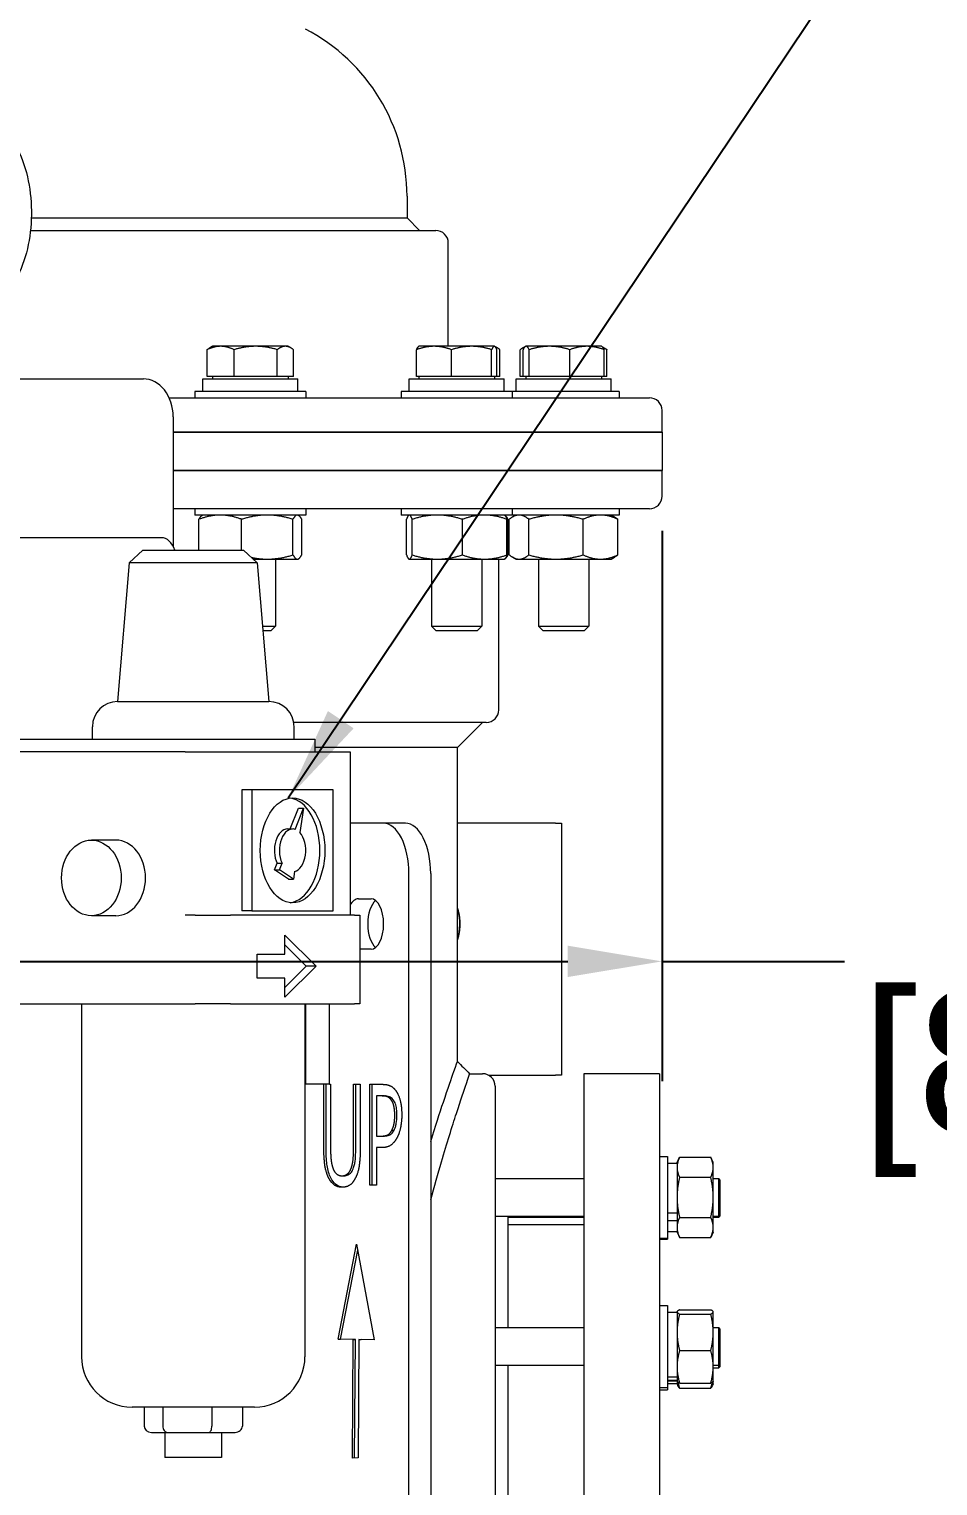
# Model space of a CAD drawing. Header units: inches. Extents: x 12 to 318, y 5 to 204.
# Drawn here: x 64.78 to 73.8, y 82.22 to 96.67 of the extents above; entities that cross this region are included whole.
import ezdxf

# ---------------------------------------------------------------- set-up
doc = ezdxf.new("R2010")
doc.units = ezdxf.units.IN
doc.header["$LTSCALE"] = 9.5
doc.header["$MEASUREMENT"] = 0
for name, color, linetype, lineweight in [('Dimension', 7, 'Continuous', 25), ('Symbol (ANSI)', 7, 'Continuous', 25), ('Visible', 7, 'Continuous', 18)]:
    doc.layers.add(name, color=color, linetype=linetype, lineweight=lineweight)
doc.styles.add('MEMCOR Medium', font='arial.ttf')
doc.styles.add('Standard D-E', font='arial.ttf')
doc.dimstyles.new('Default (ANSI)$7', dxfattribs={"dimscale": 9.5, "dimtxt": 0.15, "dimasz": 0.098425, "dimexe": 0.125, "dimexo": 0.0625, "dimgap": 0.031496, "dimtad": 0, "dimtih": 1, "dimtoh": 1, "dimdec": 4, "dimzin": 3, "dimdsep": 46, "dimlunit": 5, "dimtxsty": 'MEMCOR Medium', "dimcen": 0.09, "dimdle": 0.393701, "dimclrd": 256, "dimclre": 256, "dimclrt": 256, "dimadec": 0, "dimazin": 1, "dimtfac": 0.8, "dimtofl": 0, "dimtmove": 0, "dimatfit": 3, "dimfxl": 1, "dimfrac": 1, "dimtolj": 1, "dimtzin": 4, "dimlwd": -1, "dimlwe": -1, "dimarcsym": 0})
doc.dimstyles.new('in [mm] D-E NeptuneBenson', dxfattribs={"dimscale": 9.5, "dimtxt": 0.15, "dimasz": 0.098425, "dimexe": 0.125, "dimexo": 0.063, "dimgap": 0.031496, "dimtad": 0, "dimtih": 1, "dimtoh": 1, "dimdec": 4, "dimzin": 3, "dimdsep": 46, "dimlunit": 5, "dimtxsty": 'Standard D-E', "dimcen": 0.09, "dimdle": 0.393701, "dimclrd": 256, "dimclre": 256, "dimclrt": 256, "dimadec": 1, "dimazin": 1, "dimtfac": 1, "dimtofl": 0, "dimtmove": 0, "dimatfit": 3, "dimfxl": 1, "dimfrac": 1, "dimtolj": 1, "dimtzin": 4, "dimlwd": -1, "dimlwe": -1, "dimarcsym": 0})

# ---------------------------------------------------------------- blocks, each defined once
blk = doc.blocks.new('*D30')
at = {"layer": 'Defpoints', "color": 0, "transparency": 16777216}
for p in [(38, 92.29), (71.06, 92.29), (71.06, 87.419)]:
    blk.add_point(p, dxfattribs=at)
at = {"layer": 'Dimension', "transparency": 16777216}
for p, q in [((38, 91.691), (38, 86.232)), ((71.06, 91.691), (71.06, 86.232)), ((38.935, 87.419), (70.125, 87.419)), ((71.06, 87.419), (72.87, 87.419))]:
    blk.add_line(p, q, dxfattribs=at)
for points in [[(38.935, 87.575), (38.935, 87.264), (38, 87.419)], [(70.125, 87.575), (70.125, 87.264), (71.06, 87.419)]]:
    blk.add_solid(points, dxfattribs=at)
at = {"layer": 'Dimension', "transparency": 16777216, "char_height": 1.425, "attachment_point": 5, "style": 'Standard D-E'}
for s, insert in [('\\A1; 33{\\H1x;\\S1#16;} in', (78.016, 89.174)), ('\\A1;[839.7 mm]', (78.016, 86.207))]:
    blk.add_mtext(s, dxfattribs=dict(at, insert=insert))

msp = doc.modelspace()

# ---------------------------------------------------------------- linework, layer by layer
at = {"layer": 'Visible'}
for p, q in [((68.529811, 95.009912), (68.529811, 94.794912)), ((64.794423, 94.669912), (68.814811, 94.669912)), ((64.80321, 94.794912), (68.529811, 94.794912)), ((68.529811, 94.794912), (68.654811, 94.669912)), ((68.939811, 93.520908), (68.939811, 94.544912)), ((66.600541, 93.520908), (66.571509, 93.504146)), ((66.680632, 93.520908), (66.600541, 93.520908)), ((67.028687, 93.520908), (66.680632, 93.520908)), ((67.323595, 93.520908), (67.028687, 93.520908)), ((67.350541, 93.520908), (67.323595, 93.520908)), ((67.350541, 93.520908), (67.379573, 93.504146)), ((68.648171, 93.520908), (68.645473, 93.51935)), ((68.798262, 93.520908), (68.648171, 93.520908)), ((69.170583, 93.520908), (68.798262, 93.520908)), ((69.395492, 93.520908), (69.170583, 93.520908)), ((69.398171, 93.520908), (69.395492, 93.520908)), ((69.398171, 93.520908), (69.400869, 93.51935)), ((69.400869, 93.51935), (69.427202, 93.504146)), ((69.704278, 93.5187), (69.67527, 93.501952)), ((69.708102, 93.520908), (69.704278, 93.5187)), ((69.711887, 93.520908), (69.708102, 93.520908)), ((69.94352, 93.520908), (69.711887, 93.520908)), ((70.314735, 93.520908), (69.94352, 93.520908)), ((70.458102, 93.520908), (70.314735, 93.520908)), ((70.458102, 93.520908), (70.461925, 93.5187)), ((70.461925, 93.5187), (70.490934, 93.501952)), ((66.546899, 93.222908), (66.546899, 93.487414)), ((66.814365, 93.222908), (66.814365, 93.487414)), ((67.243008, 93.222908), (67.243008, 93.487414)), ((67.404183, 93.222908), (67.404183, 93.487414)), ((68.625017, 93.222908), (68.625017, 93.487414)), ((68.971506, 93.222908), (68.971506, 93.487414)), ((69.36966, 93.222908), (69.36966, 93.487414)), ((69.421324, 93.222908), (69.421324, 93.487414)), ((69.451813, 93.222908), (69.451813, 93.487414)), ((69.653182, 93.222908), (69.653182, 93.487414)), ((69.681203, 93.222908), (69.681203, 93.487414)), ((69.74257, 93.222908), (69.74257, 93.487414)), ((70.144469, 93.222908), (70.144469, 93.487414)), ((70.485, 93.222908), (70.485, 93.487414)), ((70.513021, 93.222908), (70.513021, 93.487414)), ((66.680632, 93.222908), (66.546899, 93.222908)), ((66.600541, 93.222908), (66.600541, 93.197904)), ((66.814365, 93.222908), (66.680632, 93.222908)), ((67.028687, 93.222908), (66.814365, 93.222908)), ((67.243008, 93.222908), (67.028687, 93.222908)), ((67.323595, 93.222908), (67.243008, 93.222908)), ((67.404183, 93.222908), (67.323595, 93.222908)), ((67.350541, 93.222908), (67.350541, 93.197904)), ((68.798262, 93.222908), (68.625017, 93.222908)), ((68.648171, 93.222908), (68.648171, 93.197904)), ((68.971506, 93.222908), (68.798262, 93.222908)), ((69.170583, 93.222908), (68.971506, 93.222908)), ((69.36966, 93.222908), (69.170583, 93.222908)), ((69.395492, 93.222908), (69.36966, 93.222908)), ((69.421324, 93.222908), (69.395492, 93.222908)), ((69.398171, 93.222908), (69.398171, 93.197904)), ((69.451813, 93.222908), (69.421324, 93.222908)), ((69.681203, 93.222908), (69.653182, 93.222908)), ((69.711887, 93.222908), (69.681203, 93.222908)), ((69.708102, 93.222908), (69.708102, 93.197904)), ((69.74257, 93.222908), (69.711887, 93.222908)), ((69.94352, 93.222908), (69.74257, 93.222908)), ((70.144469, 93.222908), (69.94352, 93.222908)), ((70.314735, 93.222908), (70.144469, 93.222908)), ((70.485, 93.222908), (70.314735, 93.222908)), ((70.458102, 93.222908), (70.458102, 93.197904)), ((70.513021, 93.222908), (70.485, 93.222908)), ((64.068436, 93.197412), (65.914346, 93.197412)), ((67.526722, 93.072904), (66.42436, 93.072904)), ((66.42436, 93.072904), (66.42436, 93.009912)), ((66.50419, 93.197904), (67.446892, 93.197904)), ((66.50419, 93.072904), (66.50419, 93.197904)), ((67.446892, 93.072904), (67.446892, 93.197904)), ((67.526722, 93.072904), (67.526722, 93.009912)), ((69.574352, 93.072904), (68.47199, 93.072904)), ((68.47199, 93.072904), (68.47199, 93.009912)), ((68.55182, 93.197904), (69.494522, 93.197904)), ((68.55182, 93.072904), (68.55182, 93.197904)), ((69.494522, 93.072904), (69.494522, 93.197904)), ((69.574352, 93.072904), (69.574352, 93.009912)), ((70.634283, 93.072904), (69.574352, 93.072904)), ((69.611751, 93.197904), (70.554453, 93.197904)), ((69.611751, 93.072904), (69.611751, 93.197904)), ((70.554453, 93.072904), (70.554453, 93.197904)), ((70.634283, 93.072904), (70.634283, 93.009912)), ((66.17035, 93.009912), (70.934811, 93.009912)), ((66.209955, 92.822412), (66.209955, 91.53749)), ((71.059811, 92.669912), (71.059811, 92.884912)), ((66.209955, 92.669912), (71.059811, 92.669912)), ((71.059811, 92.669912), (66.209955, 92.669912)), ((71.059811, 92.669912), (71.059811, 92.289912)), ((71.059811, 92.289912), (66.209955, 92.289912)), ((66.209955, 92.289912), (71.059811, 92.289912)), ((71.059811, 92.034912), (71.059811, 92.289912)), ((70.934811, 91.909912), (66.209955, 91.909912)), ((66.42436, 91.909912), (66.42436, 91.84692)), ((67.526722, 91.909912), (67.526722, 91.84692)), ((68.47199, 91.909912), (68.47199, 91.84692)), ((69.574352, 91.909912), (69.574352, 91.84692)), ((70.634283, 91.909912), (70.634283, 91.84692)), ((67.526722, 91.84692), (66.42436, 91.84692)), ((66.465756, 91.496969), (66.465756, 91.804723)), ((66.5031, 91.84692), (66.497019, 91.843408)), ((66.888844, 91.496969), (66.888844, 91.804723)), ((67.398629, 91.451616), (67.398629, 91.804723)), ((67.447982, 91.84692), (67.454064, 91.843408)), ((67.485326, 91.451616), (67.485326, 91.804723)), ((69.574352, 91.84692), (68.47199, 91.84692)), ((68.525367, 91.451616), (68.525367, 91.804723)), ((68.55073, 91.84692), (68.548252, 91.845489)), ((68.581023, 91.451616), (68.581023, 91.804723)), ((69.078827, 91.451616), (69.078827, 91.804723)), ((69.495612, 91.84692), (69.49809, 91.845489)), ((69.49809, 91.845489), (69.501693, 91.843408)), ((69.520975, 91.451616), (69.520975, 91.804723)), ((69.532956, 91.451616), (69.532956, 91.804723)), ((69.544507, 91.451616), (69.544507, 91.804723)), ((70.634283, 91.84692), (69.574352, 91.84692)), ((69.610661, 91.84692), (69.577536, 91.827795)), ((69.738723, 91.451616), (69.738723, 91.804723)), ((70.277318, 91.451616), (70.277318, 91.804723)), ((70.555543, 91.84692), (70.588667, 91.827795)), ((70.621697, 91.451616), (70.621697, 91.804723)), ((66.094673, 91.621969), (64.556415, 91.621969)), ((65.909444, 91.496969), (65.774063, 91.372401)), ((65.909444, 91.496969), (66.909444, 91.496969)), ((66.909444, 91.496969), (67.044824, 91.372401)), ((65.774063, 91.372401), (65.659444, 89.996969)), ((67.044824, 91.372401), (65.774063, 91.372401)), ((67.004593, 91.40942), (67.143737, 91.40942)), ((67.044824, 91.372401), (67.159444, 89.996969)), ((67.143737, 91.40942), (67.441978, 91.40942)), ((67.225541, 91.40942), (67.225541, 90.745098)), ((67.441978, 91.40942), (67.447982, 91.40942)), ((67.447982, 91.40942), (67.454064, 91.412931)), ((68.55073, 91.40942), (68.548252, 91.41085)), ((68.55073, 91.40942), (68.553195, 91.40942)), ((68.553195, 91.40942), (68.829925, 91.40942)), ((68.773171, 91.40942), (68.773171, 90.745098)), ((68.829925, 91.40942), (69.299901, 91.40942)), ((69.273171, 91.40942), (69.273171, 90.745098)), ((69.299901, 91.40942), (69.495612, 91.40942)), ((69.439811, 89.914912), (69.439811, 91.40942)), ((69.495612, 91.40942), (69.49809, 91.41085)), ((69.49809, 91.41085), (69.501693, 91.412931)), ((69.610661, 91.40942), (69.577536, 91.428544)), ((69.610661, 91.40942), (69.641615, 91.40942)), ((69.641615, 91.40942), (70.00802, 91.40942)), ((69.833102, 91.40942), (69.833102, 90.745098)), ((70.00802, 91.40942), (70.449507, 91.40942)), ((70.333102, 91.40942), (70.333102, 90.745098)), ((70.449507, 91.40942), (70.555543, 91.40942)), ((70.555543, 91.40942), (70.588667, 91.428544)), ((67.0971, 90.745098), (67.225541, 90.745098)), ((67.178356, 90.697904), (67.101032, 90.697904)), ((67.178356, 90.697904), (67.225541, 90.745098)), ((68.773171, 90.745098), (69.273171, 90.745098)), ((68.820356, 90.697904), (68.773171, 90.745098)), ((69.225986, 90.697904), (68.820356, 90.697904)), ((69.225986, 90.697904), (69.273171, 90.745098)), ((69.833102, 90.745098), (70.333102, 90.745098)), ((69.880287, 90.697904), (69.833102, 90.745098)), ((70.285917, 90.697904), (69.880287, 90.697904)), ((70.285917, 90.697904), (70.333102, 90.745098)), ((65.659444, 89.996969), (67.159444, 89.996969)), ((65.409444, 89.621969), (65.409444, 89.746969)), ((69.314811, 89.789912), (67.405728, 89.789912)), ((67.409444, 89.621969), (67.409444, 89.746969)), ((69.029811, 89.539912), (69.279811, 89.789912)), ((64.402589, 89.621969), (65.19088, 89.621969)), ((65.19088, 89.621969), (67.613835, 89.621969)), ((67.613835, 89.621969), (67.613835, 89.496969)), ((65.19088, 89.496969), (64.304053, 89.496969)), ((65.998322, 89.496969), (65.19088, 89.496969)), ((66.330069, 89.496969), (65.998322, 89.496969)), ((66.330069, 89.496969), (66.680967, 89.496969)), ((66.680967, 89.496969), (67.296271, 89.496969)), ((67.296271, 89.496969), (67.911574, 89.496969)), ((69.029811, 89.539912), (67.613835, 89.539912)), ((67.911574, 89.496969), (67.964501, 89.496969)), ((67.964501, 89.496969), (67.964501, 87.876777)), ((69.029811, 86.426349), (69.029811, 89.539912)), ((66.892295, 89.120775), (66.892295, 87.918978)), ((66.990832, 89.120775), (66.892295, 89.120775)), ((67.798782, 89.120775), (66.990832, 89.120775)), ((66.990832, 89.120775), (66.990832, 87.918978)), ((67.798782, 87.918978), (67.798782, 89.120775)), ((67.372367, 88.732598), (67.452705, 88.940357)), ((67.420087, 88.728593), (67.501973, 88.940357)), ((67.452705, 88.940357), (67.501973, 88.940357)), ((67.501973, 88.940357), (67.467741, 88.696513)), ((67.345539, 88.732598), (67.394807, 88.732598)), ((68.29819, 88.789912), (67.964501, 88.789912)), ((68.514697, 88.789912), (68.29819, 88.789912)), ((70.003004, 88.789912), (69.029811, 88.789912)), ((70.003004, 88.789912), (70.061618, 88.789912)), ((70.061618, 88.789912), (70.061618, 86.289912)), ((65.640315, 88.621969), (65.398502, 88.621969)), ((67.21523, 88.326233), (67.240789, 88.392328)), ((67.21523, 88.326233), (67.264499, 88.326233)), ((67.353429, 88.233199), (67.21523, 88.326233)), ((67.240789, 88.392328), (67.290057, 88.392328)), ((67.264499, 88.326233), (67.290057, 88.392328)), ((67.402697, 88.233199), (67.264499, 88.326233)), ((67.413382, 88.309308), (67.402697, 88.233199)), ((67.353429, 88.233199), (67.402697, 88.233199)), ((68.54819, 59.539912), (68.54819, 88.289912)), ((68.764697, 88.289912), (68.764697, 59.539912)), ((68.04819, 88.039912), (68.17319, 88.039912)), ((65.640315, 87.871969), (65.398502, 87.871969)), ((66.428605, 87.876777), (66.330069, 87.876777)), ((66.428605, 87.876777), (66.779504, 87.876777)), ((68.01011, 87.876777), (66.779504, 87.876777)), ((66.990832, 87.918978), (66.892295, 87.918978)), ((66.990832, 87.918978), (67.798782, 87.918978)), ((68.01011, 87.876777), (68.063037, 87.876777)), ((68.063037, 87.876777), (68.063037, 86.996969)), ((67.317349, 87.491554), (67.317349, 87.679361)), ((67.317349, 87.679361), (67.62967, 87.371969)), ((67.531134, 87.371969), (67.317349, 87.58238)), ((67.042507, 87.252385), (67.042507, 87.491554)), ((67.042507, 87.491554), (67.317349, 87.491554)), ((68.17319, 87.539912), (68.063037, 87.539912)), ((67.62967, 87.371969), (67.317349, 87.064577)), ((67.317349, 87.161558), (67.531134, 87.371969)), ((67.62967, 87.371969), (67.531134, 87.371969)), ((67.317349, 87.252385), (67.042507, 87.252385)), ((67.317349, 87.064577), (67.317349, 87.252385)), ((64.654951, 86.996969), (66.428605, 86.996969)), ((65.301667, 86.996969), (65.301667, 83.496969)), ((66.779504, 86.996969), (66.428605, 86.996969)), ((66.779504, 86.996969), (68.01011, 86.996969)), ((67.517221, 86.996969), (67.517221, 83.496969)), ((67.52777, 86.199482), (67.52777, 86.996969)), ((67.76164, 86.199482), (67.76164, 86.996969)), ((68.063037, 86.996969), (68.01011, 86.996969)), ((69.151365, 86.304912), (69.279811, 86.304912)), ((69.339182, 86.289912), (70.003004, 86.289912)), ((70.061618, 86.289912), (70.003004, 86.289912)), ((70.284811, 86.304912), (70.284811, 76.054912)), ((71.034811, 86.304912), (70.284811, 86.304912)), ((71.034811, 86.304912), (71.034811, 76.054912)), ((67.76164, 86.199482), (67.52777, 86.199482)), ((67.704741, 85.575495), (67.704741, 86.199482)), ((67.726392, 85.575495), (67.726392, 86.199482)), ((67.76164, 86.199482), (67.771192, 86.199482)), ((67.771192, 86.199482), (67.771192, 85.575495)), ((68.000122, 86.199482), (68.066573, 86.199482)), ((68.000122, 85.572254), (68.000122, 86.199482)), ((68.021773, 85.572254), (68.021773, 86.199482)), ((68.066573, 86.199482), (68.066573, 85.575495)), ((68.161792, 85.199482), (68.161792, 86.199482)), ((68.161792, 86.199482), (68.287399, 86.199482)), ((68.183442, 85.199482), (68.183442, 86.199482)), ((69.404811, 86.179912), (69.404811, 76.179912)), ((68.283348, 86.084409), (68.228242, 86.084409)), ((68.228242, 86.084409), (68.228242, 85.685706)), ((68.283348, 86.084409), (68.304998, 86.084409)), ((68.380187, 85.745674), (68.401838, 85.745674)), ((68.228242, 85.685706), (68.273623, 85.685706)), ((68.228242, 85.572254), (68.228242, 85.199482)), ((68.284563, 85.572254), (68.228242, 85.572254)), ((68.273623, 85.685706), (68.295274, 85.685706)), ((71.034811, 85.484493), (71.114811, 85.484493)), ((71.114811, 85.484493), (71.114811, 84.672493)), ((71.114811, 85.418493), (71.208811, 85.418493)), ((71.208811, 85.422493), (71.233626, 85.47571)), ((71.208811, 85.422493), (71.208811, 85.376406)), ((71.233626, 85.47571), (71.542995, 85.47571)), ((71.567811, 85.422493), (71.542995, 85.47571)), ((71.567811, 85.376406), (71.567811, 85.422493)), ((67.885455, 85.291865), (67.907105, 85.291865)), ((69.404811, 85.265993), (70.284811, 85.265993)), ((71.208811, 85.376406), (71.208811, 85.078493)), ((71.233626, 85.277101), (71.542995, 85.277101)), ((71.567811, 85.078493), (71.567811, 85.376406)), ((71.567811, 85.265993), (71.622311, 85.265993)), ((71.622311, 84.890993), (71.622311, 85.265993)), ((71.634811, 85.253493), (71.622311, 85.265993)), ((68.228242, 85.199482), (68.161792, 85.199482)), ((71.634811, 85.253493), (71.634811, 84.903493)), ((71.208811, 85.078493), (71.208811, 84.78058)), ((71.567811, 84.78058), (71.567811, 85.078493)), ((69.404811, 84.890993), (70.284811, 84.890993)), ((69.534811, 83.78684), (69.534811, 84.890993)), ((69.534811, 84.881021), (70.284811, 84.881021)), ((71.114811, 84.924079), (71.208811, 84.924079)), ((71.114811, 84.847038), (71.208811, 84.847038)), ((71.233626, 84.879884), (71.542995, 84.879884)), ((71.567811, 84.890993), (71.622311, 84.890993)), ((71.567811, 84.881021), (71.622311, 84.881021)), ((71.634811, 84.903493), (71.622311, 84.890993)), ((71.634811, 84.893521), (71.622311, 84.881021)), ((71.622311, 84.881021), (71.622311, 84.890993)), ((71.634811, 84.903493), (71.634811, 84.893521)), ((70.284811, 84.804912), (69.534811, 84.804912)), ((71.114811, 84.738493), (71.208811, 84.738493)), ((71.208811, 84.78058), (71.208811, 84.734493)), ((71.208811, 84.734493), (71.233626, 84.681276)), ((71.567811, 84.734493), (71.542995, 84.681276)), ((71.567811, 84.734493), (71.567811, 84.78058)), ((67.84778, 83.670399), (68.030083, 84.613559)), ((67.869431, 83.670399), (68.040573, 84.555817)), ((68.030083, 84.613559), (68.202682, 83.663464)), ((71.034811, 84.672493), (71.114811, 84.672493)), ((71.034811, 84.662521), (71.114811, 84.662521)), ((71.114811, 84.672493), (71.114811, 84.662521)), ((71.233626, 84.681276), (71.542995, 84.681276)), ((71.034811, 84.00534), (71.114811, 84.00534)), ((71.114811, 84.00534), (71.114811, 83.19334)), ((71.233626, 83.962215), (71.542995, 83.962215)), ((71.114811, 83.93934), (71.208811, 83.93934)), ((71.208811, 83.94334), (71.209694, 83.945234)), ((71.208811, 83.94334), (71.208811, 83.941455)), ((71.208811, 83.941455), (71.208811, 83.739257)), ((71.233626, 83.920695), (71.542995, 83.920695)), ((71.567811, 83.94334), (71.566927, 83.945234)), ((71.567811, 83.941455), (71.567811, 83.94334)), ((71.567811, 83.739257), (71.567811, 83.941455)), ((69.404811, 83.78684), (70.284811, 83.78684)), ((71.208811, 83.739257), (71.208811, 83.397141)), ((71.567811, 83.78684), (71.622311, 83.78684)), ((71.567811, 83.397141), (71.567811, 83.739257)), ((71.622311, 83.41184), (71.622311, 83.78684)), ((71.634811, 83.77434), (71.622311, 83.78684)), ((71.634811, 83.77434), (71.634811, 83.42434)), ((67.995888, 83.6683), (67.84778, 83.670399)), ((67.84778, 83.670399), (67.869431, 83.670399)), ((68.017539, 83.6683), (67.869431, 83.670399)), ((67.988671, 82.49238), (67.995888, 83.6683)), ((67.995888, 83.6683), (68.017539, 83.6683)), ((68.010323, 82.492642), (68.017539, 83.6683)), ((68.052535, 83.666975), (68.046353, 82.493079)), ((68.052535, 83.666975), (68.074185, 83.666975)), ((68.202682, 83.663464), (68.052535, 83.666975)), ((68.20259, 83.663972), (68.074185, 83.666975)), ((71.233626, 83.557819), (71.542995, 83.557819)), ((69.404811, 83.41184), (70.284811, 83.41184)), ((69.534811, 81.383547), (69.534811, 83.41184)), ((71.208811, 83.397141), (71.208811, 83.25534)), ((71.567811, 83.41184), (71.622311, 83.41184)), ((71.567811, 83.25534), (71.567811, 83.397141)), ((71.567811, 83.385732), (71.622311, 83.385732)), ((71.634811, 83.42434), (71.622311, 83.41184)), ((71.622311, 83.385732), (71.622311, 83.41184)), ((71.634811, 83.398232), (71.622311, 83.385732)), ((71.634811, 83.42434), (71.634811, 83.398232)), ((71.114811, 83.296368), (71.208811, 83.296368)), ((71.114811, 83.265697), (71.208811, 83.265697)), ((71.114811, 83.25934), (71.208811, 83.25934)), ((71.208811, 83.25534), (71.208811, 83.229232)), ((71.208811, 83.25534), (71.209694, 83.253445)), ((71.567811, 83.25534), (71.566927, 83.253445)), ((71.567811, 83.229232), (71.567811, 83.25534)), ((71.034811, 83.19334), (71.114811, 83.19334)), ((71.034811, 83.167232), (71.114811, 83.167232)), ((71.114811, 83.233232), (71.208811, 83.233232)), ((71.114811, 83.19334), (71.114811, 83.167232)), ((71.208811, 83.229232), (71.217066, 83.211529)), ((71.233626, 83.236464), (71.542995, 83.236464)), ((71.233626, 83.184695), (71.542995, 83.184695)), ((71.567811, 83.229232), (71.559555, 83.211529)), ((67.017221, 82.996969), (65.801667, 82.996969)), ((65.922278, 82.996969), (65.922278, 82.809469)), ((66.106762, 82.996969), (66.106762, 82.809469)), ((66.593928, 82.996969), (66.593928, 82.809469)), ((66.89661, 82.996969), (66.89661, 82.809469)), ((65.993749, 82.746969), (66.151168, 82.746969)), ((66.128194, 82.746969), (66.128194, 82.496969)), ((66.151168, 82.746969), (66.566863, 82.746969)), ((66.566863, 82.746969), (66.825139, 82.746969)), ((66.690694, 82.746969), (66.690694, 82.496969)), ((66.690694, 82.496969), (66.128194, 82.496969)), ((68.046353, 82.493079), (67.988671, 82.49238))]:
    msp.add_line(p, q, dxfattribs=at)
for centre, radius, start, end in [((66.662311, 95.009912), 1.8675, 0, 62.5561831), ((68.814811, 94.544912), 0.125, 0, 90), ((70.934811, 92.884912), 0.125, 0, 90), ((70.934811, 92.034912), 0.125, 270, 0), ((65.659444, 89.746969), 0.25, 90, 180), ((67.159444, 89.746969), 0.25, 0, 90), ((69.314811, 89.914912), 0.125, 270, 0), ((69.279811, 86.179912), 0.125, 0, 90), ((65.801667, 83.496969), 0.5, 180, 270), ((67.017221, 83.496969), 0.5, 270, 0)]:
    msp.add_arc(centre, radius, start, end, dxfattribs=at)
for centre, major_axis, ratio, start_param, end_param in [((65.914346, 92.822412), (0, 0.375), 0.788290582, 4.71238898, 6.283185307), ((66.094673, 91.371969), (0, 0.25), 0.615303143, 5.235987756, 6.283185307), ((67.345539, 88.519876), (0, -0.520383), 0.615303143, 0.07701115, 3.064581503), ((67.345539, 88.519876), (0, 0.212722), 0.615303143, 0, 2.213798072), ((67.394807, 88.519876), (0, 0.212722), 0.615303143, 6.088823721, 8.496983379), ((68.29819, 88.289912), (0, 0.5), 0.5, 4.71238898, 6.283185307), ((68.514697, 88.289912), (0, 0.5), 0.5, 4.71238898, 6.283185307), ((65.640315, 88.246969), (0, 0.375), 0.788290582, 3.141592654, 6.283185307), ((67.394807, 88.519876), (0, -0.212722), 0.615303143, 0.142396418, 2.550556077), ((68.04819, 87.789912), (0, 0.25), 0.5, 0, 0.733553185), ((68.264697, 87.789912), (0, 0.25), 0.5, 0.374734433, 2.766858221), ((68.17319, 87.789912), (0, 0.25), 0.5, 3.141592654, 6.283185307), ((68.913212, 87.789912), (0, 0.281), 0.5, 5.20852117, 5.304291465), ((68.913212, 87.789912), (0, 0.281), 0.5, 4.161323618, 5.20852117), ((68.913212, 87.789912), (0, 0.281), 0.5, 4.120486496, 4.161323618), ((65.993749, 82.809469), (0.071471, 0), 0.874480545, 3.141592654, 4.71238898), ((66.151168, 82.809469), (0, -0.0625), 0.710490871, 4.71238898, 6.283185307), ((66.566863, 82.809469), (0, -0.0625), 0.433045147, 0, 1.570796327), ((66.825139, 82.809469), (-0.071471, 0), 0.874480545, 1.570796327, 3.141592654)]:
    msp.add_ellipse(centre, major_axis=major_axis, ratio=ratio, start_param=start_param, end_param=end_param, dxfattribs=at)
for centre, major_axis, ratio in [((67.394807, 88.519876), (0, 0.520383), 0.615303143), ((65.398502, 88.246969), (0, 0.375), 0.788290582)]:
    msp.add_ellipse(centre, major_axis=major_axis, ratio=ratio, dxfattribs=at)
for points, knots in [([(63.489204, 94.22048), (63.48287, 94.233603), (63.476766, 94.2469), (63.427715, 94.359242), (63.396746, 94.466937), (63.358989, 94.689577), (63.352062, 94.804428), (63.362031, 95.03147), (63.378798, 95.143621), (63.436073, 95.357102), (63.476718, 95.458344), (63.582689, 95.63891), (63.647921, 95.718836), (63.795895, 95.835427), (63.875483, 95.876437), (64.031993, 95.912164), (64.105954, 95.913723), (64.246616, 95.887444), (64.312959, 95.860322), (64.441564, 95.780501), (64.501556, 95.72461), (64.614305, 95.584299), (64.663594, 95.496172), (64.742618, 95.299941), (64.771037, 95.190843), (64.803621, 94.966668), (64.807975, 94.851695), (64.792925, 94.625314), (64.773619, 94.513942), (64.711186, 94.302942), (64.667907, 94.203399), (64.588343, 94.077891), (64.562559, 94.042759), (64.534336, 94.01003)], [4.026945823, 4.026945823, 4.026945823, 4.026945823, 4.075549646, 4.075549646, 4.432631119, 4.432631119, 4.786636285, 4.786636285, 5.138970799, 5.138970799, 5.494879165, 5.494879165, 5.84783449, 5.84783449, 6.14924053, 6.14924053, 6.393026614, 6.393026614, 6.634379757, 6.634379757, 6.916762523, 6.916762523, 7.255303605, 7.255303605, 7.61255555, 7.61255555, 7.966125349, 7.966125349, 8.318631732, 8.318631732, 8.67500776, 8.67500776, 8.824494928, 8.824494928, 8.824494928, 8.824494928]), ([(68.764688, 85.632314), (68.811215, 85.781886), (68.854278, 85.913632), (68.936061, 86.157935), (68.971717, 86.260012), (69.018421, 86.393237), (69.029802, 86.425395), (69.02981, 86.426348)], [-27.423697823, -27.423697823, -27.423697823, -27.423697823, -25.349013281, -25.349013281, -22.815266728, -22.815266728, -20.319685412, -20.319685412, -20.319685412, -20.319685412]), ([(68.764698, 85.053731), (68.800785, 85.186909), (68.836707, 85.313222), (68.926438, 85.617606), (68.977751, 85.780515), (69.06277, 86.042876), (69.096478, 86.142535), (69.140867, 86.273309), (69.15161, 86.30466), (69.151366, 86.30491)], [50.430948138, 50.430948138, 50.430948138, 50.430948138, 51.969599222, 51.969599222, 54.443198456, 54.443198456, 56.916797689, 56.916797689, 59.380492742, 59.380492742, 59.380492742, 59.380492742]), ([(68.394139, 86.046322), (68.379857, 86.065364), (68.365437, 86.072601), (68.340759, 86.082567), (68.321761, 86.084409), (68.304998, 86.084409)], [-0.3818938296, -0.3818938296, -0.3818938296, -0.3818938296, -0.2554611271, -0.2554611271, 0, 0, 0, 0]), ([(68.430201, 85.893972), (68.430201, 85.914254), (68.429178, 85.934717), (68.423611, 85.97707), (68.419278, 85.993026), (68.41004, 86.020759), (68.40273, 86.034868), (68.394139, 86.046322)], [-0.3372795691, -0.3372795691, -0.3372795691, -0.3372795691, -0.2539165575, -0.2539165575, -0.1573425254, -0.1573425254, 0, 0, 0, 0]), ([(68.401838, 85.745674), (68.406635, 85.755267), (68.410998, 85.765674), (68.418775, 85.789079), (68.421531, 85.800446), (68.428483, 85.837104), (68.430201, 85.865989), (68.430201, 85.893972)], [-0.3778990738, -0.3778990738, -0.3778990738, -0.3778990738, -0.2983955769, -0.2983955769, -0.2132300142, -0.2132300142, 0, 0, 0, 0]), ([(68.295274, 85.685706), (68.310548, 85.685706), (68.326985, 85.687088), (68.359334, 85.696301), (68.369383, 85.703393), (68.385801, 85.718138), (68.394446, 85.73015), (68.401838, 85.745674)], [-0.3720280769, -0.3720280769, -0.3720280769, -0.3720280769, -0.2742790033, -0.2742790033, -0.1633485372, -0.1633485372, 0, 0, 0, 0]), ([(67.774204, 85.270795), (67.765505, 85.287925), (67.758002, 85.306937), (67.745445, 85.349206), (67.740625, 85.371849), (67.732605, 85.426327), (67.726392, 85.480491), (67.726392, 85.575495)], [-1.834872944, -1.834872944, -1.834872944, -1.834872944, -1.283211598, -1.283211598, -0.723930443, -0.723930443, 0, 0, 0, 0]), ([(68.000298, 85.373713), (68.008834, 85.399597), (68.014403, 85.427941), (68.018823, 85.474152), (68.021773, 85.508476), (68.021773, 85.572254)], [-1.425366243, -1.425366243, -1.425366243, -1.425366243, -0.485984079, -0.485984079, 0, 0, 0, 0]), ([(67.89655, 85.178753), (67.884269, 85.179558), (67.871947, 85.181838), (67.846257, 85.190942), (67.832986, 85.198321), (67.802927, 85.22391), (67.787491, 85.244222), (67.774204, 85.270795)], [-0.6846163322, -0.6846163322, -0.6846163322, -0.6846163322, -0.4978653255, -0.4978653255, -0.2863653536, -0.2863653536, 0, 0, 0, 0]), ([(67.907105, 85.291865), (67.92037, 85.291865), (67.933662, 85.294666), (67.95441, 85.305709), (67.966583, 85.313589), (67.98715, 85.341404), (67.994477, 85.356073), (68.000298, 85.373713)], [-0.7299087878, -0.7299087878, -0.7299087878, -0.7299087878, -0.3783755563, -0.3783755563, -0.1610495695, -0.1610495695, 0, 0, 0, 0])]:
    msp.add_open_spline(points, degree=3, knots=knots, dxfattribs=at)
for points, weights in [([(66.680632, 93.520908), (66.618566, 93.520908), (66.546899, 93.487414)], [1, 1.0379548493, 1]), ([(66.546899, 93.487414), (66.55963, 93.497288), (66.571509, 93.504146)], [1, 1.01089719788, 1.01553701765]), ([(66.814365, 93.487414), (66.742698, 93.520908), (66.680632, 93.520908)], [1, 1.0379548493, 1]), ([(67.028687, 93.520908), (66.92922, 93.520908), (66.814365, 93.487414)], [1, 1.0379548493, 1]), ([(67.243008, 93.487414), (67.128153, 93.520908), (67.028687, 93.520908)], [1, 1.0379548493, 1]), ([(67.323595, 93.520908), (67.286194, 93.520908), (67.243008, 93.487414)], [1, 1.0379548493, 1]), ([(67.404183, 93.487414), (67.360996, 93.520908), (67.323595, 93.520908)], [1, 1.0379548493, 1]), ([(68.798262, 93.520908), (68.717859, 93.520908), (68.625017, 93.487414)], [1, 1.0379548493, 1]), ([(68.625017, 93.487414), (68.635943, 93.513848), (68.645473, 93.51935)], [1, 1.02971695473, 1.0128998083]), ([(68.971506, 93.487414), (68.878665, 93.520908), (68.798262, 93.520908)], [1, 1.0379548493, 1]), ([(69.170583, 93.520908), (69.078191, 93.520908), (68.971506, 93.487414)], [1, 1.0379548493, 1]), ([(69.36966, 93.487414), (69.262975, 93.520908), (69.170583, 93.520908)], [1, 1.0379548493, 1]), ([(69.395492, 93.520908), (69.383503, 93.520908), (69.36966, 93.487414)], [1, 1.0379548493, 1]), ([(69.421324, 93.487414), (69.407481, 93.520908), (69.395492, 93.520908)], [1, 1.0379548493, 1]), ([(69.451813, 93.487414), (69.42812, 93.505789), (69.40694, 93.513933)], [1, 1.0204717289, 1.01885976142]), ([(69.697001, 93.512575), (69.676253, 93.504356), (69.653182, 93.487414)], [1.01897649904, 1.01884488892, 1]), ([(69.711887, 93.520908), (69.697647, 93.520908), (69.681203, 93.487414)], [1, 1.0379548493, 1]), ([(69.74257, 93.487414), (69.726127, 93.520908), (69.711887, 93.520908)], [1, 1.0379548493, 1]), ([(69.94352, 93.520908), (69.850259, 93.520908), (69.74257, 93.487414)], [1, 1.0379548493, 1]), ([(70.144469, 93.487414), (70.036781, 93.520908), (69.94352, 93.520908)], [1, 1.0379548493, 1]), ([(70.314735, 93.520908), (70.235714, 93.520908), (70.144469, 93.487414)], [1, 1.0379548493, 1]), ([(70.485, 93.487414), (70.393755, 93.520908), (70.314735, 93.520908)], [1, 1.0379548493, 1]), ([(70.461925, 93.5187), (70.472693, 93.512484), (70.485, 93.487414)], [1.01455353314, 1.02814006989, 1]), ([(70.513021, 93.487414), (70.494083, 93.49653), (70.47633, 93.503069)], [1, 1.01005189042, 1.01477953359]), ([(70.490934, 93.501952), (70.501647, 93.495767), (70.513021, 93.487414)], [1.01394334662, 1.00920328344, 1]), ([(66.6773, 91.84692), (66.579122, 91.84692), (66.465756, 91.804723)], [1, 1.0379548493, 1]), ([(66.465756, 91.804723), (66.48241, 91.834974), (66.497019, 91.843408)], [1, 1.02692102504, 1.01565237985]), ([(66.888844, 91.804723), (66.775478, 91.84692), (66.6773, 91.84692)], [1, 1.0379548493, 1]), ([(67.143737, 91.84692), (67.025441, 91.84692), (66.888844, 91.804723)], [1, 1.0379548493, 1]), ([(67.398629, 91.804723), (67.262033, 91.84692), (67.143737, 91.84692)], [1, 1.0379548493, 1]), ([(67.441978, 91.84692), (67.42186, 91.84692), (67.398629, 91.804723)], [1, 1.0379548493, 1]), ([(67.485326, 91.804723), (67.462096, 91.84692), (67.441978, 91.84692)], [1, 1.0379548493, 1]), ([(68.553195, 91.84692), (68.54028, 91.84692), (68.525367, 91.804723)], [1, 1.0379548493, 1]), ([(68.581023, 91.804723), (68.56611, 91.84692), (68.553195, 91.84692)], [1, 1.0379548493, 1]), ([(68.829925, 91.84692), (68.714409, 91.84692), (68.581023, 91.804723)], [1, 1.0379548493, 1]), ([(69.078827, 91.804723), (68.945441, 91.84692), (68.829925, 91.84692)], [1, 1.0379548493, 1]), ([(69.299901, 91.84692), (69.1973, 91.84692), (69.078827, 91.804723)], [1, 1.0379548493, 1]), ([(69.520975, 91.804723), (69.402501, 91.84692), (69.299901, 91.84692)], [1, 1.0379548493, 1]), ([(69.49809, 91.845489), (69.50874, 91.83934), (69.520975, 91.804723)], [1.01145423084, 1.03092610004, 1]), ([(69.532956, 91.804723), (69.515094, 91.837168), (69.499492, 91.844566)], [1, 1.02892942038, 1.01375847525]), ([(69.641615, 91.84692), (69.596547, 91.84692), (69.544507, 91.804723)], [1, 1.0379548493, 1]), ([(69.738723, 91.804723), (69.686683, 91.84692), (69.641615, 91.84692)], [1, 1.0379548493, 1]), ([(70.00802, 91.84692), (69.883039, 91.84692), (69.738723, 91.804723)], [1, 1.0379548493, 1]), ([(70.277318, 91.804723), (70.133002, 91.84692), (70.00802, 91.84692)], [1, 1.0379548493, 1]), ([(70.449507, 91.84692), (70.369594, 91.84692), (70.277318, 91.804723)], [1, 1.0379548493, 1]), ([(70.621697, 91.804723), (70.52942, 91.84692), (70.449507, 91.84692)], [1, 1.0379548493, 1]), ([(70.588667, 91.827795), (70.604554, 91.818623), (70.621697, 91.804723)], [1.01655158983, 1.01219243404, 1]), ([(66.98631, 91.426242), (67.067378, 91.40942), (67.143737, 91.40942)], [1.01755434936, 1.02417418366, 1]), ([(67.143737, 91.40942), (67.262033, 91.40942), (67.398629, 91.451616)], [1, 1.0379548493, 1]), ([(67.398629, 91.451616), (67.42186, 91.40942), (67.441978, 91.40942)], [1, 1.0379548493, 1]), ([(67.441978, 91.40942), (67.462096, 91.40942), (67.485326, 91.451616)], [1, 1.0379548493, 1]), ([(68.525367, 91.451616), (68.54028, 91.40942), (68.553195, 91.40942)], [1, 1.0379548493, 1]), ([(68.553195, 91.40942), (68.56611, 91.40942), (68.581023, 91.451616)], [1, 1.0379548493, 1]), ([(68.581023, 91.451616), (68.714409, 91.40942), (68.829925, 91.40942)], [1, 1.0379548493, 1]), ([(68.829925, 91.40942), (68.945441, 91.40942), (69.078827, 91.451616)], [1, 1.0379548493, 1]), ([(69.078827, 91.451616), (69.1973, 91.40942), (69.299901, 91.40942)], [1, 1.0379548493, 1]), ([(69.299901, 91.40942), (69.402501, 91.40942), (69.520975, 91.451616)], [1, 1.0379548493, 1]), ([(69.520975, 91.451616), (69.50874, 91.417), (69.49809, 91.41085)], [1, 1.03092610004, 1.01145423084]), ([(69.499492, 91.411773), (69.515094, 91.419172), (69.532956, 91.451616)], [1.01375847525, 1.02892942038, 1]), ([(69.544507, 91.451616), (69.596547, 91.40942), (69.641615, 91.40942)], [1, 1.0379548493, 1]), ([(69.641615, 91.40942), (69.686683, 91.40942), (69.738723, 91.451616)], [1, 1.0379548493, 1]), ([(69.738723, 91.451616), (69.883039, 91.40942), (70.00802, 91.40942)], [1, 1.0379548493, 1]), ([(70.00802, 91.40942), (70.133002, 91.40942), (70.277318, 91.451616)], [1, 1.0379548493, 1]), ([(70.277318, 91.451616), (70.369594, 91.40942), (70.449507, 91.40942)], [1, 1.0379548493, 1]), ([(70.449507, 91.40942), (70.52942, 91.40942), (70.621697, 91.451616)], [1, 1.0379548493, 1]), ([(70.621697, 91.451616), (70.604554, 91.437716), (70.588667, 91.428544)], [1, 1.01219243404, 1.01655158983]), ([(69.029811, 87.947076), (69.033613, 87.93535), (69.036772, 87.923676)], [1.01075886695, 1.0064887474, 1]), ([(69.036772, 87.923676), (69.054693, 87.85746), (69.053651, 87.781001)], [1, 1.0379548493, 1]), ([(69.053651, 87.781001), (69.052625, 87.706929), (69.032914, 87.642782)], [1, 1.0379548493, 1]), ([(69.032914, 87.642782), (69.031421, 87.637923), (69.029811, 87.63306)], [1, 1.00277745253, 1.0051484093]), ([(71.233626, 85.47571), (71.208811, 85.422493), (71.208811, 85.376406)], [1, 1.0379548493, 1]), ([(71.567811, 85.376406), (71.567811, 85.422493), (71.542995, 85.47571)], [1, 1.0379548493, 1]), ([(71.208811, 85.376406), (71.208811, 85.330318), (71.233626, 85.277101)], [1, 1.0379548493, 1]), ([(71.233626, 85.277101), (71.208811, 85.170667), (71.208811, 85.078493)], [1, 1.0379548493, 1]), ([(71.542995, 85.277101), (71.567811, 85.330318), (71.567811, 85.376406)], [1, 1.0379548493, 1]), ([(71.567811, 85.078493), (71.567811, 85.170667), (71.542995, 85.277101)], [1, 1.0379548493, 1]), ([(71.208811, 85.078493), (71.208811, 84.986318), (71.233626, 84.879884)], [1, 1.0379548493, 1]), ([(71.542995, 84.879884), (71.567811, 84.986318), (71.567811, 85.078493)], [1, 1.0379548493, 1]), ([(71.233626, 84.879884), (71.208811, 84.826667), (71.208811, 84.78058)], [1, 1.0379548493, 1]), ([(71.567811, 84.78058), (71.567811, 84.826667), (71.542995, 84.879884)], [1, 1.0379548493, 1]), ([(71.208811, 84.78058), (71.208811, 84.734493), (71.233626, 84.681276)], [1, 1.0379548493, 1]), ([(71.542995, 84.681276), (71.567811, 84.734493), (71.567811, 84.78058)], [1, 1.0379548493, 1]), ([(71.233626, 83.962215), (71.208811, 83.95109), (71.208811, 83.941455)], [1, 1.0379548493, 1]), ([(71.567811, 83.941455), (71.567811, 83.95109), (71.542995, 83.962215)], [1, 1.0379548493, 1]), ([(71.208811, 83.941455), (71.208811, 83.93182), (71.233626, 83.920695)], [1, 1.0379548493, 1]), ([(71.233626, 83.920695), (71.208811, 83.823463), (71.208811, 83.739257)], [1, 1.0379548493, 1]), ([(71.542995, 83.920695), (71.567811, 83.93182), (71.567811, 83.941455)], [1, 1.0379548493, 1]), ([(71.567811, 83.739257), (71.567811, 83.823463), (71.542995, 83.920695)], [1, 1.0379548493, 1]), ([(71.208811, 83.739257), (71.208811, 83.655051), (71.233626, 83.557819)], [1, 1.0379548493, 1]), ([(71.542995, 83.557819), (71.567811, 83.655051), (71.567811, 83.739257)], [1, 1.0379548493, 1]), ([(71.233626, 83.557819), (71.208811, 83.471712), (71.208811, 83.397141)], [1, 1.0379548493, 1]), ([(71.567811, 83.397141), (71.567811, 83.471712), (71.542995, 83.557819)], [1, 1.0379548493, 1]), ([(71.208811, 83.397141), (71.208811, 83.322571), (71.233626, 83.236464)], [1, 1.0379548493, 1]), ([(71.542995, 83.236464), (71.567811, 83.322571), (71.567811, 83.397141)], [1, 1.0379548493, 1]), ([(71.233626, 83.236464), (71.21338, 83.245541), (71.209694, 83.253445)], [1, 1.03075125274, 1.01167279663]), ([(71.21638, 83.246048), (71.222415, 83.21687), (71.233626, 83.184695)], [1.01872696043, 1.016797249, 1]), ([(71.566927, 83.253445), (71.563241, 83.245541), (71.542995, 83.236464)], [1.01167279663, 1.03075125274, 1]), ([(71.542995, 83.184695), (71.554206, 83.21687), (71.560241, 83.246048)], [1, 1.016797249, 1.01872696043]), ([(71.233626, 83.184695), (71.223029, 83.19874), (71.217066, 83.211529)], [1, 1.0158626504, 1.01846619519]), ([(71.559555, 83.211529), (71.553592, 83.19874), (71.542995, 83.184695)], [1.01846619519, 1.0158626504, 1])]:
    msp.add_rational_spline(points, weights, degree=2, dxfattribs=at)
for points, degree in [([(69.029811, 86.426364), (69.070325, 86.385876), (69.110852, 86.345399), (69.151366, 86.30491)], 3), ([(68.287399, 86.199482), (68.33197, 86.199482), (68.394369, 86.170309), (68.418275, 86.137084)], 2), ([(68.418275, 86.137084), (68.446233, 86.098996), (68.477837, 85.981492), (68.477837, 85.898024)], 2), ([(68.372489, 86.046322), (68.356686, 86.067392), (68.314547, 86.084409), (68.283348, 86.084409)], 2), ([(68.40855, 85.893972), (68.40855, 85.945836), (68.390722, 86.022011), (68.372489, 86.046322)], 2), ([(68.380187, 85.745674), (68.395179, 85.775657), (68.40855, 85.84616), (68.40855, 85.893972)], 2), ([(68.477837, 85.898024), (68.477837, 85.833194), (68.454741, 85.7165), (68.434077, 85.675982)], 2), ([(68.273623, 85.685706), (68.314142, 85.685706), (68.36398, 85.711638), (68.380187, 85.745674)], 2), ([(67.752553, 85.270795), (67.726216, 85.322659), (67.704741, 85.468526), (67.704741, 85.575495)], 2), ([(67.771192, 85.575495), (67.771192, 85.505803), (67.780106, 85.4118), (67.792667, 85.373713)], 2), ([(67.978647, 85.373713), (67.991208, 85.4118), (68.000122, 85.504993), (68.000122, 85.572254)], 2), ([(68.066573, 85.575495), (68.066573, 85.470957), (68.045503, 85.321849), (68.018761, 85.270795)], 2), ([(68.434077, 85.675982), (68.408145, 85.624928), (68.338048, 85.572254), (68.284563, 85.572254)], 2), ([(67.885455, 85.178413), (67.841289, 85.178413), (67.775649, 85.224604), (67.752553, 85.270795)], 2), ([(67.792667, 85.373713), (67.806038, 85.333194), (67.852229, 85.291865), (67.885455, 85.291865)], 2), ([(67.885455, 85.291865), (67.916654, 85.291865), (67.965276, 85.333194), (67.978647, 85.373713)], 2), ([(68.018761, 85.270795), (67.994855, 85.223794), (67.931646, 85.178413), (67.885455, 85.178413)], 2)]:
    msp.add_open_spline(points, degree=degree, dxfattribs=at)

# ---------------------------------------------------------------- dimensions: what is measured, and where the dimension line sits
at = {"layer": 'Dimension'}
dim = msp.add_linear_dim(base=(71.059811, 87.419444), p1=(37.999811, 92.289912), p2=(71.059811, 92.289912), angle=180, text=' <> in\\X[839.7 mm]', dimstyle='in [mm] D-E NeptuneBenson', override={"dimgap": 0.031496, "dimtih": 0, "dimtoh": 0, "dimdec": 4, "dimpost": '', "dimtol": 0, "dimlim": 0, "dimtp": 0, "dimtm": 0, "dimtdec": 2, "dimatfit": 2}, dxfattribs=at)
dim.commit()
dim.dimension.update_dxf_attribs({"geometry": '*D30', "text_midpoint": (78.016266, 87.419444), "dimtype": 160})

# ---------------------------------------------------------------- leaders
at = {"layer": 'Symbol (ANSI)', "annotation_type": 0, "has_hookline": 1, "hookline_direction": 0, "text_width": 12.206788}
msp.add_leader([(67.352221, 89.040146), (73.792304, 98.647215), (74.727344, 98.647215)], dimstyle='Default (ANSI)$7', override={"dimtad": 0}, dxfattribs=at)

doc.saveas('drawing.dxf')
